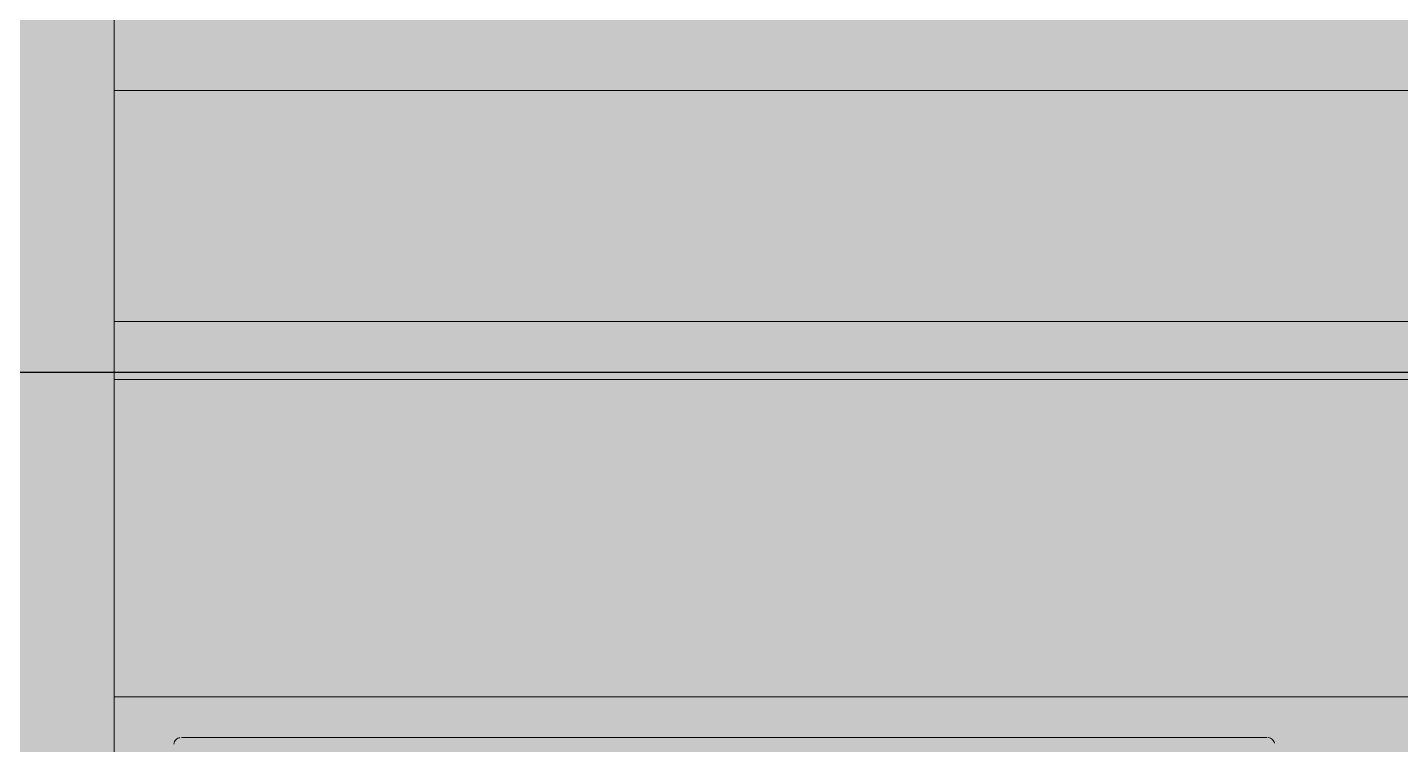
# Model space of a CAD drawing. Header units: centimetres. Extents: x 405564 to 502064, y 46284 to 60634.
# Drawn here: x 485158.52 to 485185.26, y 56096.29 to 56110.26 of the extents above; entities that cross this region are included whole.
import ezdxf

# ---------------------------------------------------------------- set-up
doc = ezdxf.new("R2010")
doc.units = ezdxf.units.CM
doc.layers.get('0').update_dxf_attribs({"color": 8, "lineweight": 9})
doc.layers.add('0-KRCN-MİMARİ-220526', color=8, linetype='Continuous', lineweight=9)
doc.layers.add('Visible (ISO)', color=8, linetype='Continuous', lineweight=18)
doc.layers.add('AS_NOT_MIMARI', color=8, linetype='Continuous')

# ---------------------------------------------------------------- blocks, each defined once
blk = doc.blocks.new('A$Cdfb98813')
h = blk.add_hatch()
h.set_pattern_fill('ANGLE', color=256)
h.set_pattern_definition([(0, (-482318.783, -59032.118), (0, 6.985), [5.08, -1.905]), (90, (-482318.783, -59032.118), (-6.985, 4e-16), [5.08, -1.905])])
h.paths.add_polyline_path([(2235.139, -683), (325.139, -683), (325.139, -933.015), (2235.139, -933.015)])
h.paths.add_polyline_path([(800, -700), (900, -700), (900, -800), (800, -800)], flags=16)
h.paths.add_polyline_path([(1700, -700), (1800, -700), (1800, -800), (1700, -800)], flags=16)
blk.add_line((238.979, -729.015), (2268.933, -729.015))
at = {"layer": 'Visible (ISO)'}
for p, q in [((1310.458, -722.029), (1310.458, -777.529)), ((1359.208, -723.529), (1310.458, -723.529)), ((1354.708, -728.029), (1310.458, -728.029)), ((1354.708, -729.154), (1310.458, -729.154)), ((1310.458, -735.341), (1354.708, -735.341)), ((1311.771, -736.129), (1316.496, -736.129)), ((1316.496, -736.129), (1316.499, -736.133)), ((1316.499, -736.133), (1328.191, -736.133)), ((1328.191, -736.133), (1328.195, -736.129)), ((1328.195, -736.129), (1332.92, -736.129))]:
    blk.add_line(p, q, dxfattribs=at)
at = {"layer": 'Visible (ISO)', "extrusion": (0, 0, -1)}
for centre, major_axis, ratio, start_param, end_param in [((1316.496, -736.167), (0, 0.0376), 0.017444, 0.000004, 0.017445), ((1328.195, -736.167), (0, 0.0375), 0.017453, 6.265736, 6.283185)]:
    blk.add_ellipse(centre, major_axis=major_axis, ratio=ratio, start_param=start_param, end_param=end_param, dxfattribs=at)
at = {"layer": 'Visible (ISO)'}
for points, knots in [([(1311.665, -736.173), (1311.653, -736.185), (1311.644, -736.198), (1311.629, -736.227), (1311.625, -736.243), (1311.622, -736.259), (1311.622, -736.259), (1311.622, -736.259)], [0, 0, 0, 0, 0.0640331, 0.0640331, 0.1291766, 0.1291766, 0.1298888, 0.1298888, 0.1298888, 0.1298888]), ([(1311.736, -736.133), (1311.732, -736.134), (1311.728, -736.136), (1311.708, -736.142), (1311.693, -736.15), (1311.675, -736.164), (1311.67, -736.168), (1311.665, -736.173)], [0.0468143, 0.0468143, 0.0468143, 0.0468143, 0.0640547, 0.0640547, 0.1292123, 0.1292123, 0.1564698, 0.1564698, 0.1564698, 0.1564698]), ([(1333.026, -736.173), (1333.014, -736.162), (1333.001, -736.152), (1332.972, -736.138), (1332.956, -736.133), (1332.94, -736.131), (1332.94, -736.131), (1332.939, -736.131)], [0, 0, 0, 0, 0.0640331, 0.0640331, 0.1291766, 0.1291766, 0.1298892, 0.1298892, 0.1298892, 0.1298892]), ([(1333.065, -736.244), (1333.064, -736.24), (1333.063, -736.236), (1333.057, -736.216), (1333.049, -736.202), (1333.035, -736.183), (1333.03, -736.178), (1333.026, -736.173)], [0.0468147, 0.0468147, 0.0468147, 0.0468147, 0.0640547, 0.0640547, 0.1292123, 0.1292123, 0.1564698, 0.1564698, 0.1564698, 0.1564698])]:
    blk.add_open_spline(points, degree=3, knots=knots, dxfattribs=at)
blk = doc.blocks.new('A$C6A10306C')
at = {"layer": 'AS_NOT_MIMARI'}
blk.add_blockref('A$Cdfb98813', (13285.68, -3801.454), dxfattribs=at)

msp = doc.modelspace()

# ---------------------------------------------------------------- block references
at = {"layer": '0-KRCN-MİMARİ-220526'}
msp.add_blockref('A$C6A10306C', (470564.066, 60634.016), dxfattribs=at)

doc.saveas('drawing.dxf')
